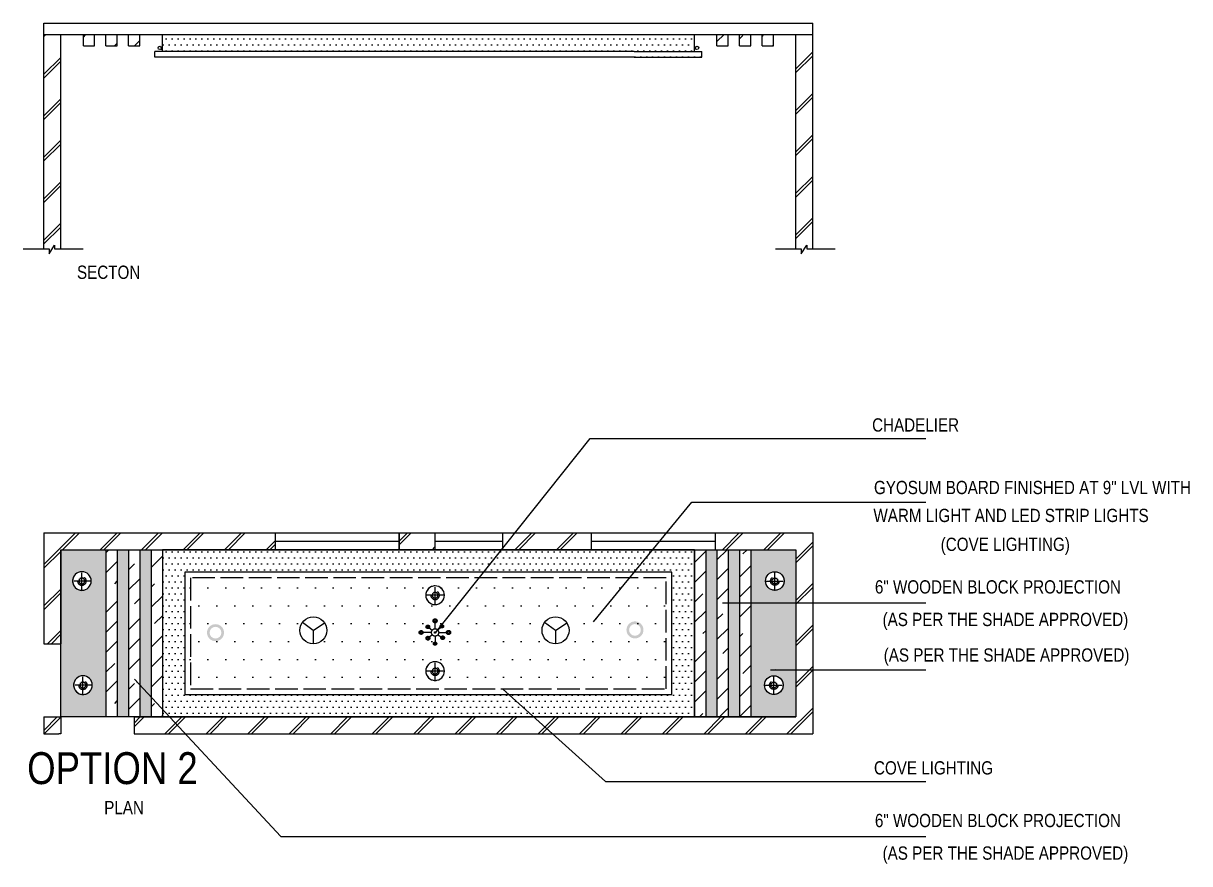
# Model space of a CAD drawing. Header units: millimetres. Extents: x 2844 to 6204, y 184 to 1611.
# Drawn here: x 5583 to 6204, y 339 to 786 of the extents above; entities that cross this region are included whole.
import ezdxf

# ---------------------------------------------------------------- set-up
doc = ezdxf.new("R2010")
doc.units = ezdxf.units.MM
doc.linetypes.add('ACAD_ISO02W100', pattern=[15, 12, -3])
doc.linetypes.add('ACAD_ISO03W100', pattern=[30, 12, -18])
doc.layers.get('0').update_dxf_attribs({"linetype": 'ACAD_ISO03W100'})
doc.layers.add('TXT', color=7, linetype='Continuous', lineweight=25)
doc.styles.add('stylus BT', font='swissc.ttf')
doc.dimstyles.new('ISO-25', dxfattribs={"dimtxt": 2.5, "dimasz": 2.5, "dimexe": 1.25, "dimexo": 0.625, "dimtad": 1, "dimlunit": 4, "dimtxsty": 'Standard', "dimcen": 2.5, "dimadec": 0, "dimazin": 0, "dimtfac": 1, "dimtmove": 0, "dimatfit": 3, "dimfxl": 1, "dimarcsym": 0})

# ---------------------------------------------------------------- blocks, each defined once
blk = doc.blocks.new('chandelier')
for p, q in [((4689.87, 469.47), (4689.87, 472.64)), ((4687.93, 467.53), (4683.47, 467.53)), ((4688.26, 468.6), (4686.76, 469.9)), ((4688.39, 466.28), (4686.88, 465.1)), ((4689.87, 465.59), (4689.87, 462.46)), ((4691.34, 466.26), (4693.11, 465.22)), ((4691.4, 468.72), (4692.89, 470.2)), ((4691.81, 467.53), (4695.93, 467.53))]:
    blk.add_line(p, q)
for centre, radius in [((4689.87, 473.71), 1.07), ((4689.87, 473.71), 0.494), ((4693.51, 470.82), 0.873), ((4682.46, 467.53), 1.01), ((4682.46, 467.53), 0.503), ((4686.08, 464.48), 1.01), ((4686.05, 470.52), 0.94), ((4686.05, 470.52), 0.416), ((4689.87, 467.53), 1.94), ((4689.87, 467.53), 0.388), ((4693.92, 464.74), 0.94), ((4693.51, 470.82), 0.422), ((4697.03, 467.53), 1.11), ((4697.03, 467.53), 0.572), ((4686.08, 464.48), 0.491), ((4689.87, 461.59), 0.872), ((4689.87, 461.59), 0.406), ((4693.92, 464.74), 0.418)]:
    blk.add_circle(centre, radius)
blk = doc.blocks.new('light')
at = {"color": 6}
for p, q in [((4552.69, 610.29), (4552.69, 623.07)), ((4546.31, 616.68), (4559.08, 616.68))]:
    blk.add_line(p, q, dxfattribs=at)
for radius in [6.39, 2.94, 2.94, 1.96]:
    blk.add_circle((4552.69, 616.68), radius, dxfattribs=at)
at = {"color": 6, "linetype": 'ByBlock'}
blk.add_circle((4552.69, 616.68), 6.39, dxfattribs=at)

msp = doc.modelspace()

# ---------------------------------------------------------------- hatches: boundary and pattern name
at = {"linetype": 'ByBlock'}
h = msp.add_hatch(dxfattribs=at)
h.set_pattern_fill('JIS_LC_8A', color=0, scale=2, style=0)
h.set_pattern_definition([(45, (1106.986, 0), (-11.030866, 11.030866), []), (45, (1108.986, 0), (-11.030866, 11.030866), [])])
h.paths.add_polyline_path([(5603.42, 780.136), (5594.42, 780.136), (5594.42, 666.136), (5597.214, 666.136), (5597.214, 663.414), (5600.128, 668.044), (5600.128, 666.109), (5603.42, 666.109)])
h.paths.add_polyline_path([(6003.42, 780.136), (5994.42, 780.136), (5994.42, 666.136), (5997.214, 666.136), (5997.214, 663.414), (6000.128, 668.044), (6000.128, 666.109), (6003.42, 666.109)])
h = msp.add_hatch(dxfattribs=at)
h.set_pattern_fill('JIS_STN_1E', color=256, scale=15, style=0)
h.paths.add_polyline_path([(5621.42, 780.136), (5615.42, 780.136), (5615.42, 774.136), (5621.42, 774.136)])
h.paths.add_polyline_path([(5633.42, 774.136), (5633.42, 780.136), (5627.42, 780.136), (5627.42, 774.136)])
h.paths.add_polyline_path([(5639.42, 774.136), (5645.42, 774.136), (5645.42, 780.136), (5639.42, 780.136)])
h.paths.add_polyline_path([(5958.42, 780.136), (5952.42, 780.136), (5952.42, 774.136), (5958.42, 774.136)])
h.paths.add_polyline_path([(5970.42, 780.136), (5964.42, 780.136), (5964.42, 774.136), (5970.42, 774.136)])
h.paths.add_polyline_path([(5976.42, 774.136), (5982.42, 774.136), (5982.42, 780.136), (5976.42, 780.136)])
h = msp.add_hatch(dxfattribs=at)
h.set_pattern_fill('DOTS', color=256, scale=2, style=0)
h.paths.add_polyline_path([(5940.42, 780.136), (5657.42, 780.136), (5657.42, 771.136), (5908.42, 771.136), (5940.42, 771.136)])
h.paths.add_polyline_path([(5944.42, 771.136), (5908.42, 771.136), (5653.42, 771.136), (5653.42, 768.136), (5908.42, 768.136), (5944.42, 768.136)])
h = msp.add_hatch(dxfattribs=at)
h.set_pattern_fill('JIS_LC_8A', color=256, scale=2, style=0)
h.paths.add_polyline_path([(5717.42, 515.039), (5594.42, 515.039), (5594.42, 456.039), (5603.42, 456.039), (5603.42, 506.039), (5717.42, 506.039)])
h.paths.add_polyline_path([(5802.42, 515.039), (5783.42, 515.039), (5783.42, 506.039), (5802.42, 506.039)])
h.paths.add_polyline_path([(5885.42, 515.039), (5838.42, 515.039), (5838.42, 506.039), (5885.42, 506.039)])
h.paths.add_polyline_path([(6003.42, 515.039), (5951.42, 515.039), (5951.42, 506.039), (5994.42, 506.039), (5994.42, 417.039), (6003.42, 417.039)])
h.paths.add_polyline_path([(6003.42, 417.039), (5642.42, 417.039), (5642.42, 408.039), (6003.42, 408.039)])
h.paths.add_polyline_path([(5603.42, 417.039), (5594.42, 417.039), (5594.42, 408.039), (5602.42, 408.039), (5603.42, 408.039)])
h = msp.add_hatch(dxfattribs=at)
h.set_pattern_fill('DOTS', color=256, scale=2, style=0)
h.paths.add_polyline_path([(5627.42, 506.039), (5603.42, 506.039), (5603.42, 417.039), (5627.42, 417.039)])
h.paths.add_polyline_path([(5620.149, 433.997, -1), (5610.223, 433.997, -1)], flags=16)
h.paths.add_polyline_path([(5617.471, 433.997, -1), (5612.901, 433.997, -1)], flags=0)
h.paths.add_polyline_path([(5616.713, 433.997, -1), (5613.659, 433.997, -1)], flags=0)
h.paths.add_polyline_path([(5609.678, 489.386, -1), (5619.604, 489.386, -1)], flags=16)
h.paths.add_polyline_path([(5612.356, 489.386, -1), (5616.926, 489.386, -1)], flags=0)
h.paths.add_polyline_path([(5613.114, 489.386, -1), (5616.168, 489.386, -1)], flags=0)
h.paths.add_polyline_path([(5639.42, 506.039), (5633.42, 506.039), (5633.42, 417.039), (5639.42, 417.039)])
h.paths.add_polyline_path([(5651.42, 506.039), (5645.42, 506.039), (5645.42, 417.039), (5651.42, 417.039)])
h.paths.add_polyline_path([(5994.42, 506.039), (5970.42, 506.039), (5970.42, 417.039), (5994.42, 417.039)])
h.paths.add_polyline_path([(5978.237, 489.386, -1), (5988.163, 489.386, -1)], flags=16)
h.paths.add_polyline_path([(5980.915, 489.386, -1), (5985.485, 489.386, -1)], flags=0)
h.paths.add_polyline_path([(5981.673, 489.386, -1), (5984.727, 489.386, -1)], flags=0)
h.paths.add_polyline_path([(5987.618, 433.997, -1), (5977.692, 433.997, -1)], flags=16)
h.paths.add_polyline_path([(5984.94, 433.997, -1), (5980.37, 433.997, -1)], flags=0)
h.paths.add_polyline_path([(5984.182, 433.997, -1), (5981.128, 433.997, -1)], flags=0)
h.paths.add_polyline_path([(5964.42, 506.039), (5958.42, 506.039), (5958.42, 417.039), (5964.42, 417.039)])
h.paths.add_polyline_path([(5952.42, 506.039), (5946.42, 506.039), (5946.42, 417.039), (5952.42, 417.039)])
h = msp.add_hatch(dxfattribs=at)
h.set_pattern_fill('JIS_STN_1E', color=256, scale=15, style=0)
h.paths.add_polyline_path([(5970.42, 506.039), (5964.42, 506.039), (5964.42, 417.039), (5970.42, 417.039)])
h.paths.add_polyline_path([(5958.42, 506.039), (5952.42, 506.039), (5952.42, 417.039), (5958.42, 417.039)])
h.paths.add_polyline_path([(5946.42, 506.039), (5940.42, 506.039), (5940.42, 417.039), (5946.42, 417.039)])
h.paths.add_polyline_path([(5633.42, 506.039), (5627.42, 506.039), (5627.42, 417.039), (5633.42, 417.039)])
h.paths.add_polyline_path([(5645.42, 506.039), (5639.42, 506.039), (5639.42, 417.039), (5645.42, 417.039)])
h.paths.add_polyline_path([(5651.42, 417.039), (5657.42, 417.039), (5657.42, 506.039), (5651.42, 506.039)])
h = msp.add_hatch(dxfattribs=at)
h.set_pattern_fill('DOTS', color=256, scale=2, style=0)
h.paths.add_polyline_path([(5669.42, 506.039), (5657.42, 506.039), (5657.42, 429.039), (5669.42, 429.039)])
h.paths.add_polyline_path([(5940.42, 506.039), (5669.42, 506.039), (5669.42, 494.039), (5940.42, 494.039)])
h.paths.add_polyline_path([(5940.42, 494.039), (5928.42, 494.039), (5928.42, 429.039), (5940.42, 429.039)])
h = msp.add_hatch(dxfattribs=at)
h.set_pattern_fill('DOTS', color=256, scale=6, style=0)
h.paths.add_polyline_path([(5925.42, 491.039), (5672.42, 491.039), (5672.42, 432.039), (5925.42, 432.039)], flags=16)
h.paths.add_polyline_path([(5796.065, 462.006), (5800.529, 462.006, -0.147777), (5800.854, 463.081), (5799.36, 464.378, -0.6941176), (5797.709, 464.994, -1), (5799.59, 464.994, -0.1805556), (5799.36, 464.378), (5800.854, 463.081, -0.2510683), (5802.471, 463.948), (5802.471, 467.118, -0.4142136), (5801.398, 468.191, -1), (5803.544, 468.191, -0.4142136), (5802.471, 467.118), (5802.471, 463.948, -0.231038), (5804.002, 463.201), (5805.488, 464.682, -0.198516), (5805.233, 465.299, -1), (5806.979, 465.299, -0.6687303), (5805.488, 464.682), (5804.002, 463.201, -0.1671769), (5804.413, 462.006), (5808.525, 462.006, -1), (5810.736, 462.006, -1), (5808.525, 462.006), (5804.413, 462.006, -0.1796056), (5803.942, 460.739), (5805.713, 459.697, -0.7639838), (5807.463, 459.22, -1), (5805.583, 459.22, -0.1337973), (5805.713, 459.697), (5803.942, 460.739, -0.2183628), (5802.471, 460.065), (5802.471, 456.94, -0.4142136), (5803.343, 456.068, -1), (5801.599, 456.068, -0.4142136), (5802.471, 456.94), (5802.471, 460.065, -0.2213755), (5800.985, 460.756), (5799.476, 459.58, -0.1670628), (5799.689, 458.961, -1), (5797.674, 458.961, -0.7137038), (5799.476, 459.58), (5800.985, 460.756, -0.1766407), (5800.529, 462.006), (5796.065, 462.006, -1), (5794.05, 462.006, -1)], flags=0)
h.paths.add_polyline_path([(5744.903, 463.14, -1), (5730.549, 463.14, -1)], flags=0)
h.paths.add_polyline_path([(5795.56, 462.006, -1), (5794.555, 462.006, -1)], flags=0)
h.paths.add_polyline_path([(5799.065, 464.994, -1), (5798.234, 464.994, -1)], flags=0)
h.paths.add_polyline_path([(5799.173, 458.961, -1), (5798.19, 458.961, -1)], flags=0)
h.paths.add_polyline_path([(5797.526, 481.81, -1), (5807.453, 481.81, -1)], flags=0)
h.paths.add_polyline_path([(5804.775, 481.81, -1), (5800.204, 481.81, -1)], flags=0)
h.paths.add_polyline_path([(5800.963, 481.81, -1), (5804.016, 481.81, -1)], flags=0)
h.paths.add_polyline_path([(5802.964, 468.191, -1), (5801.977, 468.191, -1)], flags=0)
h.paths.add_polyline_path([(5802.859, 462.006, -1), (5802.083, 462.006, -1)], flags=0)
h.paths.add_polyline_path([(5802.876, 456.068, -1), (5802.065, 456.068, -1)], flags=0)
h.paths.add_polyline_path([(5806.528, 465.299, -1), (5805.684, 465.299, -1)], flags=0)
h.paths.add_polyline_path([(5807.453, 441.469, -1), (5797.526, 441.469, -1)], flags=0)
h.paths.add_polyline_path([(5806.941, 459.22, -1), (5806.105, 459.22, -1)], flags=0)
h.paths.add_polyline_path([(5804.775, 441.469, -1), (5800.204, 441.469, -1)], flags=0)
h.paths.add_polyline_path([(5800.963, 441.469, -1), (5804.016, 441.469, -1)], flags=0)
h.paths.add_polyline_path([(5810.202, 462.006, -1), (5809.059, 462.006, -1)], flags=0)
h.paths.add_polyline_path([(5873.711, 463.14, -1), (5859.357, 463.14, -1)], flags=0)
h.paths.add_polyline_path([(5928.42, 494.039), (5669.42, 494.039), (5669.42, 429.039), (5928.42, 429.039)])
h.paths.add_polyline_path([(5925.42, 491.039), (5925.42, 432.039), (5672.42, 432.039), (5672.42, 491.039)], flags=16)
h = msp.add_hatch(color=1, dxfattribs=at)
h.paths.add_polyline_path([(5681.167, 461.901, 1), (5690.233, 461.901, 1)])
h.paths.add_polyline_path([(5688.819, 461.901, -1), (5682.581, 461.901, -1)], flags=16)
h = msp.add_hatch(color=1, dxfattribs=at)
h.paths.add_polyline_path([(5904.268, 463.36, 1), (5913.334, 463.36, 1)])
h.paths.add_polyline_path([(5911.92, 463.36, -1), (5905.682, 463.36, -1)], flags=16)
h = msp.add_hatch(dxfattribs=at)
h.set_pattern_fill('DOTS', color=256, scale=2, style=0)
h.paths.add_polyline_path([(5940.42, 428.971), (5657.42, 428.971), (5657.42, 417.039), (5940.42, 417.039)])

# ---------------------------------------------------------------- linework, layer by layer
for p, q in [((5594.42, 666.136), (5594.42, 786.136)), ((5594.42, 786.136), (6003.42, 786.136)), ((6003.42, 666.136), (6003.42, 786.136)), ((5594.42, 780.136), (6003.42, 780.136)), ((5603.42, 666.136), (5603.42, 780.136)), ((5615.42, 774.136), (5615.42, 780.136)), ((5621.42, 774.136), (5621.42, 780.136)), ((5627.42, 774.136), (5627.42, 780.136)), ((5633.42, 774.136), (5633.42, 780.136)), ((5639.42, 774.136), (5639.42, 780.136)), ((5645.42, 774.136), (5645.42, 780.136)), ((5657.42, 774.136), (5657.42, 780.136)), ((5657.42, 771.136), (5657.42, 780.136)), ((5940.42, 774.136), (5940.42, 780.136)), ((5940.42, 771.136), (5940.42, 780.136)), ((5952.42, 774.136), (5952.42, 780.136)), ((5958.42, 774.136), (5958.42, 780.136)), ((5964.42, 774.136), (5964.42, 780.136)), ((5970.42, 774.136), (5970.42, 780.136)), ((5976.42, 774.136), (5976.42, 780.136)), ((5982.42, 774.136), (5982.42, 780.136)), ((5994.42, 666.136), (5994.42, 780.136)), ((5615.42, 774.136), (5621.42, 774.136)), ((5627.42, 774.136), (5633.42, 774.136)), ((5639.42, 774.136), (5645.42, 774.136)), ((5653.42, 768.136), (5653.42, 771.136)), ((5653.42, 768.136), (5653.42, 771.136)), ((5908.42, 771.136), (5653.42, 771.136)), ((5656.677, 772.408), (5657.41, 772.408)), ((5656.836, 773.51), (5657.41, 773.51)), ((5908.42, 771.136), (5944.42, 771.136)), ((5940.994, 773.51), (5940.42, 773.51)), ((5941.154, 772.408), (5940.42, 772.408)), ((5944.42, 768.136), (5944.42, 771.136)), ((5944.42, 768.136), (5944.42, 771.136)), ((5952.42, 774.136), (5958.42, 774.136)), ((5964.42, 774.136), (5970.42, 774.136)), ((5976.42, 774.136), (5982.42, 774.136)), ((5908.42, 768.136), (5653.42, 768.136)), ((5908.42, 768.136), (5944.42, 768.136)), ((5583.483, 666.136), (5597.214, 666.136)), ((5597.214, 663.414), (5600.128, 668.044)), ((5597.214, 666.136), (5597.214, 663.414)), ((5600.128, 668.044), (5600.128, 666.109)), ((5600.128, 666.109), (5615.361, 666.109)), ((5983.483, 666.136), (5997.214, 666.136)), ((5997.214, 663.414), (6000.128, 668.044)), ((5997.214, 666.136), (5997.214, 663.414)), ((6000.128, 668.044), (6000.128, 666.109)), ((6000.128, 666.109), (6015.361, 666.109)), ((5594.42, 515.039), (5594.42, 456.039)), ((5594.42, 515.039), (6003.42, 515.039)), ((5717.42, 515.039), (5717.42, 506.039)), ((5783.42, 515.039), (5783.42, 506.039)), ((5783.42, 506.039), (5783.42, 515.039)), ((5802.42, 515.039), (5802.42, 506.039)), ((5838.42, 515.039), (5838.42, 506.039)), ((5885.42, 515.039), (5885.42, 506.039)), ((5951.42, 515.039), (5951.42, 506.039)), ((6003.42, 515.039), (6003.42, 408.039)), ((5717.42, 510.539), (5783.42, 510.539)), ((5802.42, 510.539), (5838.42, 510.539)), ((5885.42, 510.539), (5951.42, 510.539)), ((5603.42, 506.039), (5603.42, 456.039)), ((5603.42, 506.039), (5994.42, 506.039)), ((5603.42, 417.039), (5603.42, 506.039)), ((5603.42, 506.039), (5994.42, 506.039)), ((5627.42, 506.039), (5627.42, 417.039)), ((5633.42, 506.039), (5633.42, 417.039)), ((5639.42, 506.039), (5639.42, 417.039)), ((5645.42, 506.039), (5645.42, 417.039)), ((5651.42, 506.039), (5651.42, 417.039)), ((5657.42, 506.039), (5657.42, 417.039)), ((5940.42, 506.039), (5940.42, 417.039)), ((5946.42, 506.039), (5946.42, 417.039)), ((5952.42, 506.039), (5952.42, 417.039)), ((5958.42, 506.039), (5958.42, 417.039)), ((5964.42, 506.039), (5964.42, 417.039)), ((5970.42, 506.039), (5970.42, 417.039)), ((5994.42, 506.039), (5994.42, 417.039)), ((5994.42, 506.039), (5994.42, 417.039)), ((5737.726, 463.14), (5731.905, 467.338)), ((5737.726, 463.14), (5743.706, 467.109)), ((5866.534, 463.14), (5860.713, 467.338)), ((5866.534, 463.14), (5872.513, 467.109)), ((5737.726, 463.14), (5737.726, 455.963)), ((5866.534, 463.14), (5866.534, 455.963)), ((5594.42, 456.039), (5603.42, 456.039)), ((5594.42, 417.039), (5594.42, 408.039)), ((5594.42, 417.039), (5603.42, 417.039)), ((5994.42, 417.039), (5603.42, 417.039)), ((5603.42, 417.039), (5603.42, 408.039)), ((5642.42, 417.039), (5642.42, 408.039)), ((5642.42, 417.039), (5994.42, 417.039)), ((5594.42, 408.039), (5602.42, 408.039)), ((5603.42, 408.039), (5602.42, 408.039)), ((5642.42, 408.039), (6003.42, 408.039))]:
    msp.add_line(p, q, dxfattribs=at)
for points in [[(5940.42, 506.039), (5657.42, 506.039), (5657.42, 417.039), (5940.42, 417.039), (5940.42, 506.039)], [(5928.42, 494.039), (5669.42, 494.039), (5669.42, 429.039), (5928.42, 429.039), (5928.42, 494.039)]]:
    msp.add_lwpolyline(points, dxfattribs=at)
msp.add_lwpolyline([(5928.42, 429.039), (5928.42, 494.039), (5669.42, 494.039), (5669.42, 429.039)], close=True, dxfattribs=at)
at = {"linetype": 'ACAD_ISO02W100'}
msp.add_lwpolyline([(5925.42, 432.039), (5925.42, 491.039), (5672.42, 491.039), (5672.42, 432.039)], close=True, dxfattribs=at)
at = {"linetype": 'ByBlock'}
for centre, radius in [((5656.054, 773.061), 0.902), ((5941.777, 773.061), 0.902), ((5737.726, 463.14), 7.177), ((5866.534, 463.14), 7.177)]:
    msp.add_circle(centre, radius, dxfattribs=at)

# ---------------------------------------------------------------- block references
at = {"linetype": 'ByBlock', "yscale": 0.7770129668629693, "zscale": 0.7770129668629747}
for p, xscale in [((9152.144, 10.215), -0.7770129668624577), ((2445.697, 10.215), 0.7770129668624577), ((9339.992, 2.64), -0.7770129668624577), ((9339.992, -37.702), -0.7770129668624577), ((9152.689, -45.173), -0.7770129668624577), ((2445.152, -45.173), 0.7770129668624577)]:
    msp.add_blockref('light', p, dxfattribs=dict(at, xscale=xscale))
at = {"linetype": 'ByBlock'}
msp.add_blockref('chandelier', (1112.598, -5.522), dxfattribs=at)

# ---------------------------------------------------------------- texts
at = {"layer": 'TXT', "style": 'stylus BT'}
for s, height, p in [('SECTON', 7.0559, (5612.026, 650.16)), ('CHADELIER', 7.0559, (6034.924, 568.904)), ('GYOSUM BOARD FINISHED AT 9" LVL WITH', 7.05594, (6035.915, 535.62)), ('WARM LIGHT AND LED STRIP LIGHTS ', 7.05594, (6035.634, 520.754)), ('(COVE LIGHTING)', 7.05594, (6071.405, 505.389)), ('6" WOODEN BLOCK PROJECTION ', 7.05594, (6036.421, 482.733)), ('(AS PER THE SHADE APPROVED)', 7.05594, (6040.494, 465.413)), ('(AS PER THE SHADE APPROVED)', 7.05594, (6041.105, 446.495)), ('OPTION 2', 16.9629, (5585.526, 381.331)), ('COVE LIGHTING', 7.05594, (6035.915, 386.439)), ('PLAN', 7.0559, (5626.505, 365.289)), ('6" WOODEN BLOCK PROJECTION ', 7.05594, (6036.421, 358.421)), ('(AS PER THE SHADE APPROVED)', 7.05594, (6040.494, 341.101))]:
    msp.add_text(s, height=height, dxfattribs=at).set_placement(p)

# ---------------------------------------------------------------- leaders
at = {"linetype": 'ByBlock'}
for points in [[(5802.586, 461.635), (5885.002, 565.185), (6063.513, 565.185)], [(5886.82, 467.626), (5939.092, 531.306), (6063.513, 531.306)], [(5955.313, 477.72), (6063.513, 477.72)], [(5980.87, 442.086), (6063.513, 442.086)], [(5642.524, 437.17), (5720.453, 353.407), (6063.513, 353.407)], [(5838.322, 432.039), (5893.186, 382.695), (6063.513, 382.695)]]:
    msp.add_leader(points, dimstyle='ISO-25', override={"dimgap": 0.625, "dimtad": 0}, dxfattribs=at)

doc.saveas('drawing.dxf')
